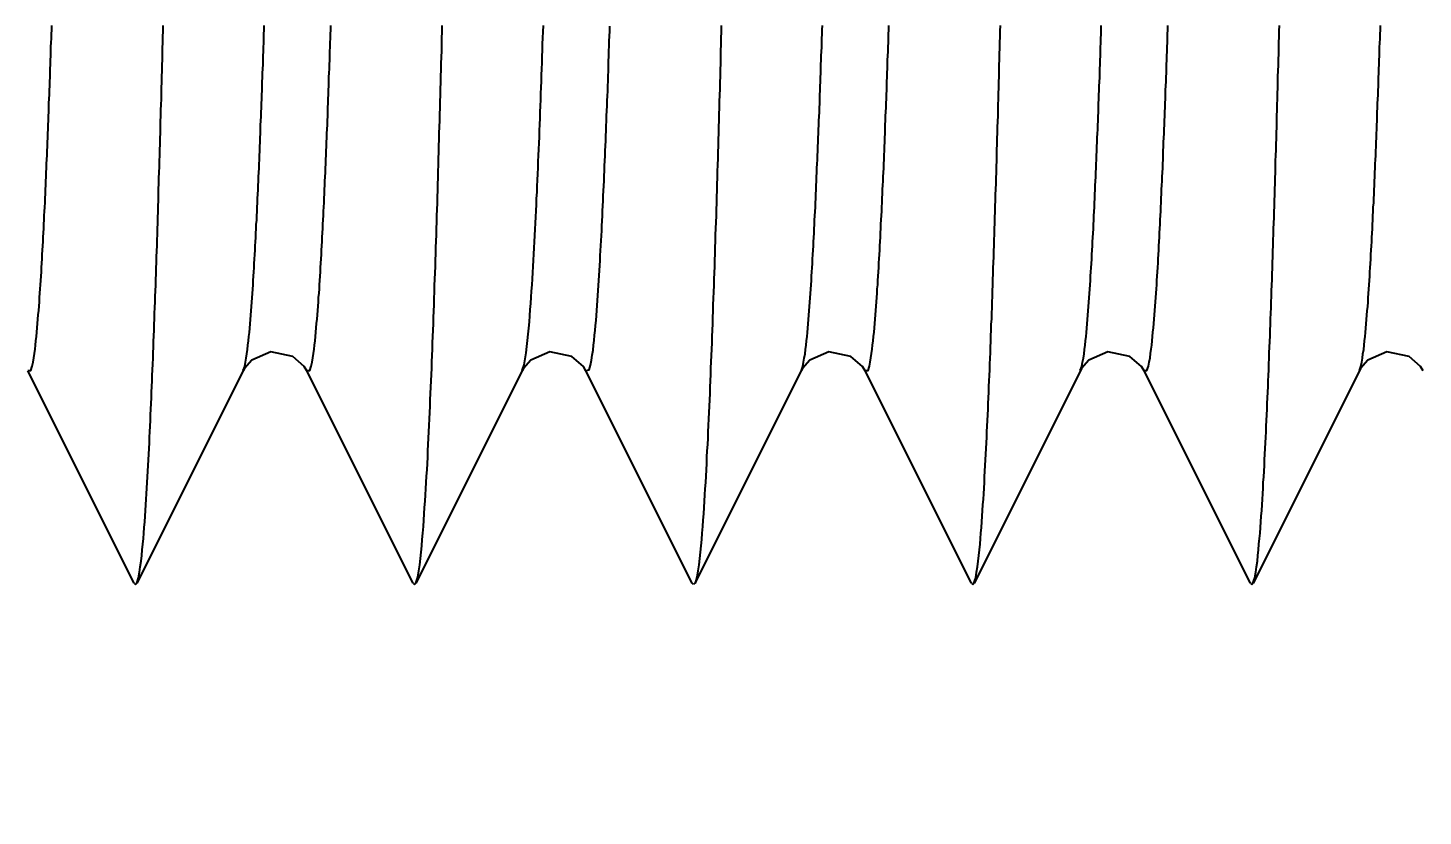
# Model space of a CAD drawing. Header units: millimetres. Extents: x 0 to 3800, y -67 to 2530.
# Drawn here: x 2214.41 to 2222.11, y 1545.24 to 1549.59 of the extents above; entities that cross this region are included whole.
import ezdxf

# ---------------------------------------------------------------- set-up
doc = ezdxf.new("R2010")
doc.units = ezdxf.units.MM
doc.layers.add('내부선 및 부속', color=4, linetype='Continuous')
doc.layers.add('치수선', color=7, linetype='Continuous')
doc.styles.add('____', font='')
doc.styles.get('____').set_extended_font_data('굴림')
doc.dimstyles.new('MSADIM', dxfattribs={"dimtxt": 33, "dimasz": 17, "dimexe": 10, "dimexo": 7.5, "dimgap": 10, "dimtad": 0, "dimtih": 1, "dimtoh": 1, "dimdec": 0, "dimzin": 1, "dimdsep": 46, "dimtxsty": '____', "dimcen": 11.25, "dimadec": 0, "dimazin": 0, "dimtfac": 1, "dimtdec": 0, "dimtix": 1, "dimtmove": 0, "dimatfit": 3, "dimfxl": 1, "dimtolj": 1, "dimtzin": 1, "dimarcsym": 0})

# ---------------------------------------------------------------- blocks, each defined once
blk = doc.blocks.new('*D47')
at = {"layer": '치수선', "color": 0, "linetype": 'Continuous', "lineweight": -2, "transparency": 16777216}
for p, q in [((2249.9547, 1877.9392), (2082.4547, 1877.9392)), ((2092.4547, 1860.9392), (2092.4547, 1705.7554)), ((2092.4547, 1504.9392), (2092.4547, 1660.123)), ((2249.9547, 1487.9392), (2082.4547, 1487.9392))]:
    blk.add_line(p, q, dxfattribs=at)
at = {"layer": '치수선', "color": 0, "linetype": 'Continuous', "transparency": 16777216}
for points in [[(2089.6213, 1860.9392), (2095.288, 1860.9392), (2092.4547, 1877.9392)], [(2089.6213, 1504.9392), (2095.288, 1504.9392), (2092.4547, 1487.9392)]]:
    blk.add_solid(points, dxfattribs=at)
at = {"layer": '치수선', "color": 0, "linetype": 'Continuous', "transparency": 16777216, "insert": (2092.4547, 1682.9392), "char_height": 25, "attachment_point": 5, "style": '____'}
blk.add_mtext('\\A1;390', dxfattribs=at)

msp = doc.modelspace()

# ---------------------------------------------------------------- linework, layer by layer
at = {"layer": '내부선 및 부속', "linetype": 'Continuous'}
for p, q in [((2214.996, 1546.5218), (2214.4091, 1547.6949)), ((2215.5974, 1547.6949), (2215.0106, 1546.5218)), ((2216.5358, 1546.5218), (2215.9489, 1547.6949)), ((2217.1372, 1547.6949), (2216.5504, 1546.5218)), ((2218.0756, 1546.5218), (2217.4888, 1547.6949)), ((2218.6771, 1547.6949), (2218.0902, 1546.5218)), ((2219.6154, 1546.5218), (2219.0286, 1547.6949)), ((2220.2169, 1547.6949), (2219.63, 1546.5218)), ((2221.1552, 1546.5218), (2220.5684, 1547.6949)), ((2221.7567, 1547.6949), (2221.1699, 1546.5218)), ((2214.996, 1546.5218), (2215.0033, 1546.5145)), ((2215.0033, 1546.5145), (2215.0106, 1546.5218)), ((2216.5358, 1546.5218), (2216.5431, 1546.5145)), ((2216.5431, 1546.5145), (2216.5504, 1546.5218)), ((2218.0829, 1546.5145), (2218.0756, 1546.5218)), ((2218.0902, 1546.5218), (2218.0829, 1546.5145)), ((2219.6154, 1546.5218), (2219.6227, 1546.5145)), ((2219.6227, 1546.5145), (2219.63, 1546.5218)), ((2221.1552, 1546.5218), (2221.1626, 1546.5145)), ((2221.1626, 1546.5145), (2221.1699, 1546.5218))]:
    msp.add_line(p, q, dxfattribs=at)
at = {"layer": '내부선 및 부속', "linetype": 'Continuous', "flags": 128}
for points in [[(2214.4095, 1547.6952), (2214.4255, 1547.6962), (2214.4325, 1547.7192), (2214.4375, 1547.7422), (2214.4415, 1547.7652), (2214.4455, 1547.7892), (2214.4485, 1547.8132), (2214.4515, 1547.8362), (2214.4535, 1547.8602), (2214.4565, 1547.8842), (2214.4585, 1547.9082), (2214.4605, 1547.9312), (2214.4625, 1547.9552), (2214.4645, 1547.9792), (2214.4665, 1548.0032), (2214.4685, 1548.0262), (2214.4705, 1548.0502), (2214.4725, 1548.0742), (2214.4735, 1548.0982), (2214.4755, 1548.1222), (2214.4775, 1548.1462), (2214.4785, 1548.1692), (2214.4805, 1548.1932), (2214.4815, 1548.2172), (2214.4835, 1548.2412), (2214.4845, 1548.2652), (2214.4865, 1548.2882), (2214.4875, 1548.3122), (2214.4885, 1548.3362), (2214.4905, 1548.3602), (2214.4915, 1548.3842), (2214.4925, 1548.4082), (2214.4935, 1548.4312), (2214.4955, 1548.4552), (2214.4965, 1548.4792), (2214.4975, 1548.5032), (2214.4985, 1548.5272), (2214.4995, 1548.5512), (2214.5005, 1548.5742), (2214.5025, 1548.5982), (2214.5035, 1548.6222), (2214.5045, 1548.6462), (2214.5055, 1548.6702), (2214.5065, 1548.6942), (2214.5075, 1548.7182), (2214.5085, 1548.7412), (2214.5095, 1548.7652), (2214.5105, 1548.7892), (2214.5115, 1548.8132), (2214.5125, 1548.8372), (2214.5135, 1548.8612), (2214.5145, 1548.8842), (2214.5155, 1548.9082), (2214.5165, 1548.9322), (2214.5175, 1548.9562), (2214.5185, 1548.9802), (2214.5195, 1549.0042), (2214.5205, 1549.0282), (2214.5215, 1549.0512), (2214.5225, 1549.0752), (2214.5235, 1549.0992), (2214.5245, 1549.1232), (2214.5255, 1549.1472), (2214.5255, 1549.1712), (2214.5265, 1549.1952), (2214.5275, 1549.2182), (2214.5285, 1549.2422), (2214.5295, 1549.2662), (2214.5305, 1549.2902), (2214.5315, 1549.3142), (2214.5325, 1549.3382), (2214.5325, 1549.3612), (2214.5335, 1549.3852), (2214.5345, 1549.4092), (2214.5355, 1549.4332), (2214.5365, 1549.4572), (2214.5365, 1549.4812), (2214.5375, 1549.5052), (2214.5385, 1549.5282), (2214.5395, 1549.5522), (2214.5405, 1549.5762), (2214.5415, 1549.6002)], [(2215.0105, 1546.5222), (2215.0195, 1546.5512), (2215.0255, 1546.5822), (2215.0295, 1546.6132), (2215.0335, 1546.6442), (2215.0375, 1546.6752), (2215.0405, 1546.7062), (2215.0435, 1546.7372), (2215.0465, 1546.7682), (2215.0485, 1546.7992), (2215.0515, 1546.8302), (2215.0535, 1546.8612), (2215.0555, 1546.8922), (2215.0575, 1546.9232), (2215.0605, 1546.9542), (2215.0625, 1546.9852), (2215.0635, 1547.0162), (2215.0655, 1547.0472), (2215.0675, 1547.0782), (2215.0695, 1547.1092), (2215.0715, 1547.1402), (2215.0725, 1547.1722), (2215.0745, 1547.2032), (2215.0765, 1547.2342), (2215.0775, 1547.2652), (2215.0795, 1547.2962), (2215.0805, 1547.3272), (2215.0825, 1547.3582), (2215.0835, 1547.3892), (2215.0855, 1547.4202), (2215.0865, 1547.4512), (2215.0875, 1547.4832), (2215.0895, 1547.5142), (2215.0905, 1547.5452), (2215.0915, 1547.5762), (2215.0935, 1547.6072), (2215.0945, 1547.6382), (2215.0955, 1547.6692), (2215.0965, 1547.7002), (2215.0985, 1547.7312), (2215.0995, 1547.7632), (2215.1005, 1547.7942), (2215.1015, 1547.8252), (2215.1025, 1547.8562), (2215.1045, 1547.8872), (2215.1055, 1547.9182), (2215.1065, 1547.9492), (2215.1075, 1547.9802), (2215.1085, 1548.0112), (2215.1095, 1548.0432), (2215.1105, 1548.0742), (2215.1115, 1548.1052), (2215.1135, 1548.1362), (2215.1145, 1548.1672), (2215.1155, 1548.1982), (2215.1165, 1548.2292), (2215.1175, 1548.2602), (2215.1185, 1548.2922), (2215.1195, 1548.3232), (2215.1205, 1548.3542), (2215.1215, 1548.3852), (2215.1225, 1548.4162), (2215.1235, 1548.4472), (2215.1245, 1548.4782), (2215.1255, 1548.5092), (2215.1265, 1548.5412), (2215.1275, 1548.5722), (2215.1285, 1548.6032), (2215.1295, 1548.6342), (2215.1305, 1548.6652), (2215.1305, 1548.6962), (2215.1315, 1548.7272), (2215.1325, 1548.7582), (2215.1335, 1548.7892), (2215.1345, 1548.8212), (2215.1355, 1548.8522), (2215.1365, 1548.8832), (2215.1375, 1548.9142), (2215.1385, 1548.9452), (2215.1395, 1548.9762), (2215.1405, 1549.0072), (2215.1405, 1549.0382), (2215.1415, 1549.0702), (2215.1425, 1549.1012), (2215.1435, 1549.1322), (2215.1445, 1549.1632), (2215.1455, 1549.1942), (2215.1465, 1549.2252), (2215.1465, 1549.2562), (2215.1475, 1549.2872), (2215.1485, 1549.3192), (2215.1495, 1549.3502), (2215.1505, 1549.3812), (2215.1515, 1549.4122), (2215.1515, 1549.4432), (2215.1525, 1549.4742), (2215.1535, 1549.5052), (2215.1545, 1549.5372), (2215.1555, 1549.5682), (2215.1555, 1549.5992)], [(2215.5975, 1547.6952), (2215.6055, 1547.7172), (2215.6105, 1547.7412), (2215.6135, 1547.7642), (2215.6175, 1547.7882), (2215.6205, 1547.8112), (2215.6235, 1547.8352), (2215.6265, 1547.8592), (2215.6285, 1547.8832), (2215.6315, 1547.9062), (2215.6335, 1547.9302), (2215.6355, 1547.9542), (2215.6375, 1547.9782), (2215.6395, 1548.0022), (2215.6415, 1548.0252), (2215.6425, 1548.0492), (2215.6445, 1548.0732), (2215.6465, 1548.0972), (2215.6485, 1548.1212), (2215.6495, 1548.1442), (2215.6515, 1548.1682), (2215.6525, 1548.1922), (2215.6545, 1548.2162), (2215.6555, 1548.2402), (2215.6575, 1548.2632), (2215.6585, 1548.2872), (2215.6595, 1548.3112), (2215.6615, 1548.3352), (2215.6625, 1548.3592), (2215.6635, 1548.3832), (2215.6655, 1548.4062), (2215.6665, 1548.4302), (2215.6675, 1548.4542), (2215.6685, 1548.4782), (2215.6695, 1548.5022), (2215.6715, 1548.5262), (2215.6725, 1548.5492), (2215.6735, 1548.5732), (2215.6745, 1548.5972), (2215.6755, 1548.6212), (2215.6765, 1548.6452), (2215.6775, 1548.6692), (2215.6795, 1548.6932), (2215.6805, 1548.7162), (2215.6815, 1548.7402), (2215.6825, 1548.7642), (2215.6835, 1548.7882), (2215.6845, 1548.8122), (2215.6855, 1548.8362), (2215.6865, 1548.8592), (2215.6875, 1548.8832), (2215.6885, 1548.9072), (2215.6895, 1548.9312), (2215.6905, 1548.9552), (2215.6915, 1548.9792), (2215.6925, 1549.0032), (2215.6925, 1549.0262), (2215.6935, 1549.0502), (2215.6945, 1549.0742), (2215.6955, 1549.0982), (2215.6965, 1549.1222), (2215.6975, 1549.1462), (2215.6985, 1549.1692), (2215.6995, 1549.1932), (2215.7005, 1549.2172), (2215.7015, 1549.2412), (2215.7015, 1549.2652), (2215.7025, 1549.2892), (2215.7035, 1549.3132), (2215.7045, 1549.3362), (2215.7055, 1549.3602), (2215.7065, 1549.3842), (2215.7075, 1549.4082), (2215.7075, 1549.4322), (2215.7085, 1549.4562), (2215.7095, 1549.4802), (2215.7105, 1549.5032), (2215.7115, 1549.5272), (2215.7115, 1549.5512), (2215.7125, 1549.5752), (2215.7135, 1549.5992)], [(2215.9485, 1547.6952), (2215.9655, 1547.6962), (2215.9725, 1547.7192), (2215.9775, 1547.7422), (2215.9815, 1547.7652), (2215.9855, 1547.7892), (2215.9885, 1547.8132), (2215.9915, 1547.8362), (2215.9935, 1547.8602), (2215.9965, 1547.8842), (2215.9985, 1547.9082), (2216.0005, 1547.9312), (2216.0025, 1547.9552), (2216.0045, 1547.9792), (2216.0065, 1548.0032), (2216.0085, 1548.0262), (2216.0105, 1548.0502), (2216.0125, 1548.0742), (2216.0135, 1548.0982), (2216.0155, 1548.1222), (2216.0175, 1548.1462), (2216.0185, 1548.1692), (2216.0205, 1548.1932), (2216.0215, 1548.2172), (2216.0235, 1548.2412), (2216.0245, 1548.2652), (2216.0255, 1548.2882), (2216.0275, 1548.3122), (2216.0285, 1548.3362), (2216.0295, 1548.3602), (2216.0315, 1548.3842), (2216.0325, 1548.4082), (2216.0335, 1548.4312), (2216.0345, 1548.4552), (2216.0365, 1548.4792), (2216.0375, 1548.5032), (2216.0385, 1548.5272), (2216.0395, 1548.5512), (2216.0405, 1548.5752), (2216.0415, 1548.5982), (2216.0435, 1548.6222), (2216.0445, 1548.6462), (2216.0455, 1548.6702), (2216.0465, 1548.6942), (2216.0475, 1548.7182), (2216.0485, 1548.7412), (2216.0495, 1548.7652), (2216.0505, 1548.7892), (2216.0515, 1548.8132), (2216.0525, 1548.8372), (2216.0535, 1548.8612), (2216.0545, 1548.8842), (2216.0555, 1548.9082), (2216.0565, 1548.9322), (2216.0575, 1548.9562), (2216.0585, 1548.9802), (2216.0595, 1549.0042), (2216.0605, 1549.0282), (2216.0615, 1549.0512), (2216.0625, 1549.0752), (2216.0635, 1549.0992), (2216.0635, 1549.1232), (2216.0645, 1549.1472), (2216.0655, 1549.1712), (2216.0665, 1549.1952), (2216.0675, 1549.2182), (2216.0685, 1549.2422), (2216.0695, 1549.2662), (2216.0705, 1549.2902), (2216.0705, 1549.3142), (2216.0715, 1549.3382), (2216.0725, 1549.3612), (2216.0735, 1549.3852), (2216.0745, 1549.4092), (2216.0755, 1549.4332), (2216.0755, 1549.4572), (2216.0765, 1549.4812), (2216.0775, 1549.5052), (2216.0785, 1549.5282), (2216.0795, 1549.5522), (2216.0805, 1549.5762), (2216.0805, 1549.6002)], [(2216.5505, 1546.5222), (2216.5605, 1546.5552), (2216.5665, 1546.5902), (2216.5715, 1546.6242), (2216.5755, 1546.6592), (2216.5795, 1546.6942), (2216.5825, 1546.7292), (2216.5855, 1546.7642), (2216.5885, 1546.7992), (2216.5915, 1546.8342), (2216.5945, 1546.8692), (2216.5965, 1546.9042), (2216.5985, 1546.9392), (2216.6015, 1546.9742), (2216.6035, 1547.0092), (2216.6055, 1547.0432), (2216.6075, 1547.0782), (2216.6095, 1547.1132), (2216.6115, 1547.1482), (2216.6135, 1547.1832), (2216.6155, 1547.2182), (2216.6165, 1547.2532), (2216.6185, 1547.2882), (2216.6205, 1547.3232), (2216.6215, 1547.3582), (2216.6235, 1547.3932), (2216.6255, 1547.4292), (2216.6265, 1547.4642), (2216.6285, 1547.4992), (2216.6295, 1547.5342), (2216.6315, 1547.5692), (2216.6325, 1547.6042), (2216.6345, 1547.6392), (2216.6355, 1547.6742), (2216.6375, 1547.7092), (2216.6385, 1547.7442), (2216.6395, 1547.7792), (2216.6415, 1547.8142), (2216.6425, 1547.8492), (2216.6435, 1547.8842), (2216.6455, 1547.9192), (2216.6465, 1547.9542), (2216.6475, 1547.9892), (2216.6485, 1548.0242), (2216.6505, 1548.0592), (2216.6515, 1548.0942), (2216.6525, 1548.1292), (2216.6535, 1548.1642), (2216.6555, 1548.1992), (2216.6565, 1548.2342), (2216.6575, 1548.2692), (2216.6585, 1548.3042), (2216.6595, 1548.3392), (2216.6605, 1548.3742), (2216.6615, 1548.4092), (2216.6635, 1548.4442), (2216.6645, 1548.4792), (2216.6655, 1548.5142), (2216.6665, 1548.5492), (2216.6675, 1548.5842), (2216.6685, 1548.6192), (2216.6695, 1548.6542), (2216.6705, 1548.6892), (2216.6715, 1548.7242), (2216.6725, 1548.7592), (2216.6735, 1548.7942), (2216.6745, 1548.8302), (2216.6755, 1548.8652), (2216.6765, 1548.9002), (2216.6775, 1548.9352), (2216.6785, 1548.9702), (2216.6795, 1549.0052), (2216.6805, 1549.0402), (2216.6815, 1549.0752), (2216.6825, 1549.1102), (2216.6835, 1549.1452), (2216.6845, 1549.1802), (2216.6855, 1549.2152), (2216.6865, 1549.2502), (2216.6875, 1549.2852), (2216.6885, 1549.3202), (2216.6895, 1549.3552), (2216.6905, 1549.3902), (2216.6915, 1549.4252), (2216.6925, 1549.4602), (2216.6935, 1549.4952), (2216.6935, 1549.5302), (2216.6945, 1549.5652), (2216.6955, 1549.6002)], [(2217.1375, 1547.6952), (2217.1475, 1547.7272), (2217.1535, 1547.7612), (2217.1585, 1547.7942), (2217.1625, 1547.8282), (2217.1665, 1547.8622), (2217.1695, 1547.8962), (2217.1735, 1547.9302), (2217.1765, 1547.9642), (2217.1785, 1547.9982), (2217.1815, 1548.0322), (2217.1845, 1548.0662), (2217.1865, 1548.1002), (2217.1885, 1548.1342), (2217.1915, 1548.1682), (2217.1935, 1548.2022), (2217.1955, 1548.2362), (2217.1975, 1548.2702), (2217.1995, 1548.3042), (2217.2015, 1548.3382), (2217.2035, 1548.3722), (2217.2045, 1548.4062), (2217.2065, 1548.4402), (2217.2085, 1548.4752), (2217.2105, 1548.5092), (2217.2115, 1548.5432), (2217.2135, 1548.5772), (2217.2155, 1548.6112), (2217.2165, 1548.6452), (2217.2185, 1548.6792), (2217.2195, 1548.7132), (2217.2215, 1548.7472), (2217.2225, 1548.7812), (2217.2245, 1548.8152), (2217.2255, 1548.8492), (2217.2275, 1548.8832), (2217.2285, 1548.9172), (2217.2295, 1548.9512), (2217.2315, 1548.9852), (2217.2325, 1549.0202), (2217.2335, 1549.0542), (2217.2355, 1549.0882), (2217.2365, 1549.1222), (2217.2375, 1549.1562), (2217.2395, 1549.1902), (2217.2405, 1549.2242), (2217.2415, 1549.2582), (2217.2425, 1549.2922), (2217.2435, 1549.3262), (2217.2455, 1549.3602), (2217.2465, 1549.3942), (2217.2475, 1549.4282), (2217.2485, 1549.4632), (2217.2495, 1549.4972), (2217.2515, 1549.5312), (2217.2525, 1549.5652), (2217.2535, 1549.5992)], [(2217.4885, 1547.6952), (2217.5065, 1547.7002), (2217.5145, 1547.7262), (2217.5195, 1547.7532), (2217.5235, 1547.7812), (2217.5275, 1547.8082), (2217.5305, 1547.8352), (2217.5335, 1547.8622), (2217.5365, 1547.8902), (2217.5395, 1547.9172), (2217.5415, 1547.9452), (2217.5445, 1547.9722), (2217.5465, 1548.0002), (2217.5485, 1548.0272), (2217.5505, 1548.0552), (2217.5525, 1548.0822), (2217.5545, 1548.1102), (2217.5565, 1548.1372), (2217.5585, 1548.1652), (2217.5595, 1548.1922), (2217.5615, 1548.2202), (2217.5635, 1548.2472), (2217.5645, 1548.2752), (2217.5665, 1548.3022), (2217.5675, 1548.3302), (2217.5695, 1548.3572), (2217.5715, 1548.3852), (2217.5725, 1548.4122), (2217.5735, 1548.4402), (2217.5755, 1548.4672), (2217.5765, 1548.4952), (2217.5785, 1548.5222), (2217.5795, 1548.5502), (2217.5805, 1548.5772), (2217.5825, 1548.6052), (2217.5835, 1548.6322), (2217.5845, 1548.6602), (2217.5855, 1548.6872), (2217.5875, 1548.7152), (2217.5885, 1548.7432), (2217.5895, 1548.7702), (2217.5905, 1548.7982), (2217.5915, 1548.8252), (2217.5935, 1548.8532), (2217.5945, 1548.8802), (2217.5955, 1548.9082), (2217.5965, 1548.9352), (2217.5975, 1548.9632), (2217.5985, 1548.9902), (2217.5995, 1549.0182), (2217.6005, 1549.0452), (2217.6015, 1549.0732), (2217.6025, 1549.1012), (2217.6035, 1549.1282), (2217.6055, 1549.1562), (2217.6065, 1549.1832), (2217.6075, 1549.2112), (2217.6085, 1549.2382), (2217.6095, 1549.2662), (2217.6105, 1549.2932), (2217.6115, 1549.3212), (2217.6125, 1549.3482), (2217.6135, 1549.3762), (2217.6135, 1549.4032), (2217.6145, 1549.4312), (2217.6155, 1549.4592), (2217.6165, 1549.4862), (2217.6175, 1549.5142), (2217.6185, 1549.5412), (2217.6195, 1549.5692), (2217.6205, 1549.5962)], [(2218.2355, 1549.6002), (2218.2345, 1549.5652), (2218.2335, 1549.5302), (2218.2325, 1549.4952), (2218.2315, 1549.4602), (2218.2315, 1549.4252), (2218.2305, 1549.3902), (2218.2295, 1549.3552), (2218.2285, 1549.3202), (2218.2275, 1549.2852), (2218.2265, 1549.2502), (2218.2255, 1549.2152), (2218.2245, 1549.1802), (2218.2235, 1549.1452), (2218.2225, 1549.1102), (2218.2215, 1549.0752), (2218.2205, 1549.0402), (2218.2195, 1549.0052), (2218.2185, 1548.9702), (2218.2175, 1548.9352), (2218.2165, 1548.9002), (2218.2155, 1548.8652), (2218.2145, 1548.8302), (2218.2135, 1548.7942), (2218.2125, 1548.7592), (2218.2115, 1548.7242), (2218.2105, 1548.6892), (2218.2095, 1548.6542), (2218.2085, 1548.6192), (2218.2075, 1548.5842), (2218.2065, 1548.5492), (2218.2055, 1548.5142), (2218.2035, 1548.4792), (2218.2025, 1548.4442), (2218.2015, 1548.4092), (2218.2005, 1548.3742), (2218.1995, 1548.3392), (2218.1985, 1548.3042), (2218.1975, 1548.2692), (2218.1965, 1548.2342), (2218.1945, 1548.1992), (2218.1935, 1548.1642), (2218.1925, 1548.1292), (2218.1915, 1548.0942), (2218.1895, 1548.0592), (2218.1885, 1548.0242), (2218.1875, 1547.9892), (2218.1865, 1547.9542), (2218.1845, 1547.9192), (2218.1835, 1547.8842), (2218.1825, 1547.8492), (2218.1805, 1547.8142), (2218.1795, 1547.7792), (2218.1785, 1547.7442), (2218.1765, 1547.7092), (2218.1755, 1547.6742), (2218.1745, 1547.6392), (2218.1725, 1547.6042), (2218.1715, 1547.5692), (2218.1695, 1547.5342), (2218.1685, 1547.4992), (2218.1665, 1547.4642), (2218.1655, 1547.4292), (2218.1635, 1547.3932), (2218.1615, 1547.3582), (2218.1605, 1547.3232), (2218.1585, 1547.2882), (2218.1565, 1547.2532), (2218.1545, 1547.2182), (2218.1535, 1547.1832), (2218.1515, 1547.1482), (2218.1495, 1547.1132), (2218.1475, 1547.0782), (2218.1455, 1547.0432), (2218.1435, 1547.0092), (2218.1405, 1546.9742), (2218.1385, 1546.9392), (2218.1365, 1546.9042), (2218.1335, 1546.8692), (2218.1315, 1546.8342), (2218.1285, 1546.7992), (2218.1255, 1546.7642), (2218.1225, 1546.7292), (2218.1195, 1546.6942), (2218.1155, 1546.6592), (2218.1115, 1546.6242), (2218.1115, 1546.6242), (2218.1065, 1546.5902), (2218.1005, 1546.5552), (2218.0905, 1546.5222), (2218.0905, 1546.5222)], [(2218.6775, 1547.6952), (2218.6845, 1547.7172), (2218.6895, 1547.7412), (2218.6935, 1547.7642), (2218.6975, 1547.7882), (2218.7005, 1547.8112), (2218.7035, 1547.8352), (2218.7065, 1547.8592), (2218.7085, 1547.8832), (2218.7105, 1547.9062), (2218.7125, 1547.9302), (2218.7155, 1547.9542), (2218.7175, 1547.9782), (2218.7185, 1548.0022), (2218.7205, 1548.0252), (2218.7225, 1548.0492), (2218.7245, 1548.0732), (2218.7265, 1548.0972), (2218.7275, 1548.1212), (2218.7295, 1548.1442), (2218.7305, 1548.1682), (2218.7325, 1548.1922), (2218.7335, 1548.2162), (2218.7355, 1548.2402), (2218.7365, 1548.2632), (2218.7385, 1548.2872), (2218.7395, 1548.3112), (2218.7405, 1548.3352), (2218.7425, 1548.3592), (2218.7435, 1548.3832), (2218.7445, 1548.4062), (2218.7455, 1548.4302), (2218.7475, 1548.4542), (2218.7485, 1548.4782), (2218.7495, 1548.5022), (2218.7505, 1548.5262), (2218.7515, 1548.5492), (2218.7535, 1548.5732), (2218.7545, 1548.5972), (2218.7555, 1548.6212), (2218.7565, 1548.6452), (2218.7575, 1548.6692), (2218.7585, 1548.6932), (2218.7595, 1548.7162), (2218.7605, 1548.7402), (2218.7615, 1548.7642), (2218.7625, 1548.7882), (2218.7635, 1548.8122), (2218.7645, 1548.8362), (2218.7655, 1548.8592), (2218.7665, 1548.8832), (2218.7675, 1548.9072), (2218.7685, 1548.9312), (2218.7695, 1548.9552), (2218.7705, 1548.9792), (2218.7715, 1549.0032), (2218.7725, 1549.0262), (2218.7735, 1549.0502), (2218.7745, 1549.0742), (2218.7755, 1549.0982), (2218.7765, 1549.1222), (2218.7775, 1549.1462), (2218.7785, 1549.1692), (2218.7785, 1549.1932), (2218.7795, 1549.2172), (2218.7805, 1549.2412), (2218.7815, 1549.2652), (2218.7825, 1549.2892), (2218.7835, 1549.3132), (2218.7845, 1549.3362), (2218.7855, 1549.3602), (2218.7855, 1549.3842), (2218.7865, 1549.4082), (2218.7875, 1549.4322), (2218.7885, 1549.4562), (2218.7895, 1549.4802), (2218.7895, 1549.5032), (2218.7905, 1549.5272), (2218.7915, 1549.5512), (2218.7925, 1549.5752), (2218.7935, 1549.5992)], [(2219.0285, 1547.6952), (2219.0455, 1547.6962), (2219.0525, 1547.7192), (2219.0575, 1547.7422), (2219.0615, 1547.7652), (2219.0645, 1547.7892), (2219.0675, 1547.8132), (2219.0705, 1547.8362), (2219.0735, 1547.8602), (2219.0755, 1547.8842), (2219.0785, 1547.9082), (2219.0805, 1547.9312), (2219.0825, 1547.9552), (2219.0845, 1547.9792), (2219.0865, 1548.0032), (2219.0885, 1548.0272), (2219.0905, 1548.0502), (2219.0915, 1548.0742), (2219.0935, 1548.0982), (2219.0955, 1548.1222), (2219.0965, 1548.1462), (2219.0985, 1548.1692), (2219.0995, 1548.1932), (2219.1015, 1548.2172), (2219.1025, 1548.2412), (2219.1045, 1548.2652), (2219.1055, 1548.2892), (2219.1065, 1548.3122), (2219.1085, 1548.3362), (2219.1095, 1548.3602), (2219.1105, 1548.3842), (2219.1125, 1548.4082), (2219.1135, 1548.4312), (2219.1145, 1548.4552), (2219.1155, 1548.4792), (2219.1165, 1548.5032), (2219.1185, 1548.5272), (2219.1195, 1548.5512), (2219.1205, 1548.5752), (2219.1215, 1548.5982), (2219.1225, 1548.6222), (2219.1235, 1548.6462), (2219.1245, 1548.6702), (2219.1255, 1548.6942), (2219.1275, 1548.7182), (2219.1285, 1548.7412), (2219.1295, 1548.7652), (2219.1305, 1548.7892), (2219.1315, 1548.8132), (2219.1325, 1548.8372), (2219.1335, 1548.8612), (2219.1345, 1548.8852), (2219.1355, 1548.9082), (2219.1365, 1548.9322), (2219.1375, 1548.9562), (2219.1385, 1548.9802), (2219.1395, 1549.0042), (2219.1395, 1549.0282), (2219.1405, 1549.0512), (2219.1415, 1549.0752), (2219.1425, 1549.0992), (2219.1435, 1549.1232), (2219.1445, 1549.1472), (2219.1455, 1549.1712), (2219.1465, 1549.1952), (2219.1475, 1549.2182), (2219.1485, 1549.2422), (2219.1485, 1549.2662), (2219.1495, 1549.2902), (2219.1505, 1549.3142), (2219.1515, 1549.3382), (2219.1525, 1549.3622), (2219.1535, 1549.3852), (2219.1535, 1549.4092), (2219.1545, 1549.4332), (2219.1555, 1549.4572), (2219.1565, 1549.4812), (2219.1575, 1549.5052), (2219.1585, 1549.5282), (2219.1585, 1549.5522), (2219.1595, 1549.5762), (2219.1605, 1549.6002)], [(2219.6295, 1546.5222), (2219.6395, 1546.5512), (2219.6445, 1546.5822), (2219.6495, 1546.6132), (2219.6535, 1546.6442), (2219.6575, 1546.6752), (2219.6605, 1546.7062), (2219.6635, 1546.7372), (2219.6655, 1546.7682), (2219.6685, 1546.7992), (2219.6705, 1546.8302), (2219.6735, 1546.8612), (2219.6755, 1546.8922), (2219.6775, 1546.9232), (2219.6795, 1546.9542), (2219.6815, 1546.9852), (2219.6835, 1547.0162), (2219.6855, 1547.0472), (2219.6875, 1547.0782), (2219.6885, 1547.1092), (2219.6905, 1547.1402), (2219.6925, 1547.1722), (2219.6935, 1547.2032), (2219.6955, 1547.2342), (2219.6975, 1547.2652), (2219.6985, 1547.2962), (2219.7005, 1547.3272), (2219.7015, 1547.3582), (2219.7035, 1547.3892), (2219.7045, 1547.4202), (2219.7055, 1547.4512), (2219.7075, 1547.4832), (2219.7085, 1547.5142), (2219.7095, 1547.5452), (2219.7115, 1547.5762), (2219.7125, 1547.6072), (2219.7135, 1547.6382), (2219.7155, 1547.6692), (2219.7165, 1547.7002), (2219.7175, 1547.7312), (2219.7185, 1547.7632), (2219.7205, 1547.7942), (2219.7215, 1547.8252), (2219.7225, 1547.8562), (2219.7235, 1547.8872), (2219.7245, 1547.9182), (2219.7255, 1547.9492), (2219.7275, 1547.9802), (2219.7285, 1548.0112), (2219.7295, 1548.0432), (2219.7305, 1548.0742), (2219.7315, 1548.1052), (2219.7325, 1548.1362), (2219.7335, 1548.1672), (2219.7345, 1548.1982), (2219.7355, 1548.2292), (2219.7365, 1548.2602), (2219.7375, 1548.2922), (2219.7385, 1548.3232), (2219.7395, 1548.3542), (2219.7405, 1548.3852), (2219.7415, 1548.4162), (2219.7425, 1548.4472), (2219.7435, 1548.4782), (2219.7445, 1548.5092), (2219.7455, 1548.5412), (2219.7465, 1548.5722), (2219.7475, 1548.6032), (2219.7485, 1548.6342), (2219.7495, 1548.6652), (2219.7505, 1548.6962), (2219.7515, 1548.7272), (2219.7525, 1548.7582), (2219.7535, 1548.7892), (2219.7545, 1548.8212), (2219.7555, 1548.8522), (2219.7555, 1548.8832), (2219.7565, 1548.9142), (2219.7575, 1548.9452), (2219.7585, 1548.9762), (2219.7595, 1549.0072), (2219.7605, 1549.0382), (2219.7615, 1549.0702), (2219.7625, 1549.1012), (2219.7625, 1549.1322), (2219.7635, 1549.1632), (2219.7645, 1549.1942), (2219.7655, 1549.2252), (2219.7665, 1549.2562), (2219.7675, 1549.2872), (2219.7685, 1549.3192), (2219.7685, 1549.3502), (2219.7695, 1549.3812), (2219.7705, 1549.4122), (2219.7715, 1549.4432), (2219.7725, 1549.4742), (2219.7725, 1549.5052), (2219.7735, 1549.5372), (2219.7745, 1549.5682), (2219.7755, 1549.5992)], [(2220.2165, 1547.6952), (2220.2245, 1547.7172), (2220.2295, 1547.7412), (2220.2335, 1547.7642), (2220.2375, 1547.7882), (2220.2405, 1547.8122), (2220.2435, 1547.8352), (2220.2455, 1547.8592), (2220.2485, 1547.8832), (2220.2505, 1547.9062), (2220.2525, 1547.9302), (2220.2545, 1547.9542), (2220.2565, 1547.9782), (2220.2585, 1548.0022), (2220.2605, 1548.0252), (2220.2625, 1548.0492), (2220.2645, 1548.0732), (2220.2655, 1548.0972), (2220.2675, 1548.1212), (2220.2695, 1548.1442), (2220.2705, 1548.1682), (2220.2725, 1548.1922), (2220.2735, 1548.2162), (2220.2755, 1548.2402), (2220.2765, 1548.2632), (2220.2775, 1548.2872), (2220.2795, 1548.3112), (2220.2805, 1548.3352), (2220.2815, 1548.3592), (2220.2835, 1548.3832), (2220.2845, 1548.4062), (2220.2855, 1548.4302), (2220.2875, 1548.4542), (2220.2885, 1548.4782), (2220.2895, 1548.5022), (2220.2905, 1548.5262), (2220.2915, 1548.5492), (2220.2925, 1548.5732), (2220.2945, 1548.5972), (2220.2955, 1548.6212), (2220.2965, 1548.6452), (2220.2975, 1548.6692), (2220.2985, 1548.6932), (2220.2995, 1548.7162), (2220.3005, 1548.7402), (2220.3015, 1548.7642), (2220.3025, 1548.7882), (2220.3035, 1548.8122), (2220.3045, 1548.8362), (2220.3055, 1548.8592), (2220.3065, 1548.8832), (2220.3075, 1548.9072), (2220.3085, 1548.9312), (2220.3095, 1548.9552), (2220.3105, 1548.9792), (2220.3115, 1549.0032), (2220.3125, 1549.0262), (2220.3135, 1549.0502), (2220.3145, 1549.0742), (2220.3155, 1549.0982), (2220.3165, 1549.1222), (2220.3175, 1549.1462), (2220.3175, 1549.1692), (2220.3185, 1549.1932), (2220.3195, 1549.2172), (2220.3205, 1549.2412), (2220.3215, 1549.2652), (2220.3225, 1549.2892), (2220.3235, 1549.3132), (2220.3235, 1549.3362), (2220.3245, 1549.3602), (2220.3255, 1549.3842), (2220.3265, 1549.4082), (2220.3275, 1549.4322), (2220.3285, 1549.4562), (2220.3285, 1549.4802), (2220.3295, 1549.5032), (2220.3305, 1549.5272), (2220.3315, 1549.5512), (2220.3325, 1549.5752), (2220.3325, 1549.5992)], [(2220.5685, 1547.6952), (2220.5845, 1547.6962), (2220.5925, 1547.7192), (2220.5975, 1547.7422), (2220.6015, 1547.7652), (2220.6045, 1547.7892), (2220.6075, 1547.8132), (2220.6105, 1547.8362), (2220.6135, 1547.8602), (2220.6155, 1547.8842), (2220.6175, 1547.9082), (2220.6205, 1547.9312), (2220.6225, 1547.9552), (2220.6245, 1547.9792), (2220.6265, 1548.0032), (2220.6285, 1548.0272), (2220.6295, 1548.0502), (2220.6315, 1548.0742), (2220.6335, 1548.0982), (2220.6345, 1548.1222), (2220.6365, 1548.1462), (2220.6385, 1548.1692), (2220.6395, 1548.1932), (2220.6415, 1548.2172), (2220.6425, 1548.2412), (2220.6435, 1548.2652), (2220.6455, 1548.2892), (2220.6465, 1548.3122), (2220.6485, 1548.3362), (2220.6495, 1548.3602), (2220.6505, 1548.3842), (2220.6515, 1548.4082), (2220.6535, 1548.4322), (2220.6545, 1548.4552), (2220.6555, 1548.4792), (2220.6565, 1548.5032), (2220.6575, 1548.5272), (2220.6595, 1548.5512), (2220.6605, 1548.5752), (2220.6615, 1548.5982), (2220.6625, 1548.6222), (2220.6635, 1548.6462), (2220.6645, 1548.6702), (2220.6655, 1548.6942), (2220.6665, 1548.7182), (2220.6675, 1548.7412), (2220.6685, 1548.7652), (2220.6695, 1548.7892), (2220.6715, 1548.8132), (2220.6725, 1548.8372), (2220.6735, 1548.8612), (2220.6745, 1548.8852), (2220.6745, 1548.9082), (2220.6755, 1548.9322), (2220.6765, 1548.9562), (2220.6775, 1548.9802), (2220.6785, 1549.0042), (2220.6795, 1549.0282), (2220.6805, 1549.0512), (2220.6815, 1549.0752), (2220.6825, 1549.0992), (2220.6835, 1549.1232), (2220.6845, 1549.1472), (2220.6855, 1549.1712), (2220.6865, 1549.1952), (2220.6865, 1549.2182), (2220.6875, 1549.2422), (2220.6885, 1549.2662), (2220.6895, 1549.2902), (2220.6905, 1549.3142), (2220.6915, 1549.3382), (2220.6925, 1549.3622), (2220.6925, 1549.3852), (2220.6935, 1549.4092), (2220.6945, 1549.4332), (2220.6955, 1549.4572), (2220.6965, 1549.4812), (2220.6975, 1549.5052), (2220.6975, 1549.5292), (2220.6985, 1549.5522), (2220.6995, 1549.5762), (2220.7005, 1549.6002)], [(2221.1695, 1546.5222), (2221.1795, 1546.5512), (2221.1845, 1546.5822), (2221.1895, 1546.6132), (2221.1935, 1546.6442), (2221.1965, 1546.6752), (2221.2005, 1546.7062), (2221.2025, 1546.7372), (2221.2055, 1546.7682), (2221.2085, 1546.7992), (2221.2105, 1546.8302), (2221.2125, 1546.8612), (2221.2155, 1546.8922), (2221.2175, 1546.9232), (2221.2195, 1546.9542), (2221.2215, 1546.9852), (2221.2235, 1547.0162), (2221.2255, 1547.0472), (2221.2265, 1547.0782), (2221.2285, 1547.1092), (2221.2305, 1547.1402), (2221.2325, 1547.1722), (2221.2335, 1547.2032), (2221.2355, 1547.2342), (2221.2365, 1547.2652), (2221.2385, 1547.2962), (2221.2395, 1547.3272), (2221.2415, 1547.3582), (2221.2425, 1547.3892), (2221.2445, 1547.4202), (2221.2455, 1547.4512), (2221.2475, 1547.4832), (2221.2485, 1547.5142), (2221.2495, 1547.5452), (2221.2515, 1547.5762), (2221.2525, 1547.6072), (2221.2535, 1547.6382), (2221.2545, 1547.6692), (2221.2565, 1547.7002), (2221.2575, 1547.7312), (2221.2585, 1547.7632), (2221.2595, 1547.7942), (2221.2615, 1547.8252), (2221.2625, 1547.8562), (2221.2635, 1547.8872), (2221.2645, 1547.9182), (2221.2655, 1547.9492), (2221.2665, 1547.9802), (2221.2675, 1548.0112), (2221.2695, 1548.0432), (2221.2705, 1548.0742), (2221.2715, 1548.1052), (2221.2725, 1548.1362), (2221.2735, 1548.1672), (2221.2745, 1548.1982), (2221.2755, 1548.2292), (2221.2765, 1548.2602), (2221.2775, 1548.2922), (2221.2785, 1548.3232), (2221.2795, 1548.3542), (2221.2805, 1548.3852), (2221.2815, 1548.4162), (2221.2825, 1548.4472), (2221.2835, 1548.4782), (2221.2845, 1548.5092), (2221.2855, 1548.5412), (2221.2865, 1548.5722), (2221.2875, 1548.6032), (2221.2885, 1548.6342), (2221.2895, 1548.6652), (2221.2905, 1548.6962), (2221.2915, 1548.7272), (2221.2925, 1548.7582), (2221.2935, 1548.7892), (2221.2935, 1548.8212), (2221.2945, 1548.8522), (2221.2955, 1548.8832), (2221.2965, 1548.9142), (2221.2975, 1548.9452), (2221.2985, 1548.9762), (2221.2995, 1549.0072), (2221.3005, 1549.0382), (2221.3015, 1549.0702), (2221.3015, 1549.1012), (2221.3025, 1549.1322), (2221.3035, 1549.1632), (2221.3045, 1549.1942), (2221.3055, 1549.2252), (2221.3065, 1549.2562), (2221.3075, 1549.2872), (2221.3075, 1549.3192), (2221.3085, 1549.3502), (2221.3095, 1549.3812), (2221.3105, 1549.4122), (2221.3115, 1549.4432), (2221.3115, 1549.4742), (2221.3125, 1549.5052), (2221.3135, 1549.5372), (2221.3145, 1549.5682), (2221.3155, 1549.5992)], [(2221.7565, 1547.6952), (2221.7645, 1547.7172), (2221.7695, 1547.7412), (2221.7735, 1547.7642), (2221.7765, 1547.7882), (2221.7805, 1547.8122), (2221.7835, 1547.8352), (2221.7855, 1547.8592), (2221.7885, 1547.8832), (2221.7905, 1547.9062), (2221.7925, 1547.9302), (2221.7945, 1547.9542), (2221.7965, 1547.9782), (2221.7985, 1548.0022), (2221.8005, 1548.0252), (2221.8025, 1548.0492), (2221.8045, 1548.0732), (2221.8055, 1548.0972), (2221.8075, 1548.1212), (2221.8085, 1548.1442), (2221.8105, 1548.1682), (2221.8125, 1548.1922), (2221.8135, 1548.2162), (2221.8145, 1548.2402), (2221.8165, 1548.2632), (2221.8175, 1548.2872), (2221.8195, 1548.3112), (2221.8205, 1548.3352), (2221.8215, 1548.3592), (2221.8235, 1548.3832), (2221.8245, 1548.4062), (2221.8255, 1548.4302), (2221.8265, 1548.4542), (2221.8285, 1548.4782), (2221.8295, 1548.5022), (2221.8305, 1548.5262), (2221.8315, 1548.5492), (2221.8325, 1548.5732), (2221.8335, 1548.5972), (2221.8355, 1548.6212), (2221.8365, 1548.6452), (2221.8375, 1548.6692), (2221.8385, 1548.6932), (2221.8395, 1548.7162), (2221.8405, 1548.7402), (2221.8415, 1548.7642), (2221.8425, 1548.7882), (2221.8435, 1548.8122), (2221.8445, 1548.8362), (2221.8455, 1548.8592), (2221.8465, 1548.8832), (2221.8475, 1548.9072), (2221.8485, 1548.9312), (2221.8495, 1548.9552), (2221.8505, 1548.9792), (2221.8515, 1549.0032), (2221.8525, 1549.0262), (2221.8535, 1549.0502), (2221.8545, 1549.0742), (2221.8555, 1549.0982), (2221.8555, 1549.1222), (2221.8565, 1549.1462), (2221.8575, 1549.1702), (2221.8585, 1549.1932), (2221.8595, 1549.2172), (2221.8605, 1549.2412), (2221.8615, 1549.2652), (2221.8625, 1549.2892), (2221.8625, 1549.3132), (2221.8635, 1549.3362), (2221.8645, 1549.3602), (2221.8655, 1549.3842), (2221.8665, 1549.4082), (2221.8675, 1549.4322), (2221.8675, 1549.4562), (2221.8685, 1549.4802), (2221.8695, 1549.5032), (2221.8705, 1549.5272), (2221.8715, 1549.5512), (2221.8725, 1549.5752), (2221.8725, 1549.5992)], [(2215.9489, 1547.6949), (2215.9344, 1547.7184), (2215.8713, 1547.7738), (2215.7489, 1547.7989), (2215.6446, 1547.7529), (2215.6042, 1547.707), (2215.5974, 1547.6948)], [(2217.4887, 1547.6949), (2217.4742, 1547.7184), (2217.4111, 1547.7738), (2217.2887, 1547.7989), (2217.1844, 1547.7529), (2217.144, 1547.707), (2217.1372, 1547.6948)], [(2219.0286, 1547.6949), (2219.0141, 1547.7184), (2218.9509, 1547.7738), (2218.8285, 1547.7989), (2218.7242, 1547.7529), (2218.6838, 1547.707), (2218.677, 1547.6948)], [(2220.5684, 1547.6949), (2220.5539, 1547.7184), (2220.4908, 1547.7738), (2220.3683, 1547.7989), (2220.2641, 1547.7529), (2220.2236, 1547.707), (2220.2168, 1547.6948)], [(2222.1082, 1547.6949), (2222.0937, 1547.7184), (2222.0306, 1547.7738), (2221.9081, 1547.7989), (2221.8039, 1547.7529), (2221.7635, 1547.707), (2221.7566, 1547.6948)]]:
    msp.add_lwpolyline(points, dxfattribs=at)

# ---------------------------------------------------------------- dimensions: what is measured, and where the dimension line sits
at = {"layer": '치수선', "linetype": 'Continuous'}
dim = msp.add_linear_dim(base=(2092.4547, 1487.9392), p1=(2257.4547, 1877.9392), p2=(2257.4547, 1487.9392), angle=90, dimstyle='MSADIM', override={"dimtxt": 25}, dxfattribs=at)
dim.commit()
dim.dimension.update_dxf_attribs({"geometry": '*D47', "text_midpoint": (2092.4547, 1682.9392)})

doc.saveas('drawing.dxf')
